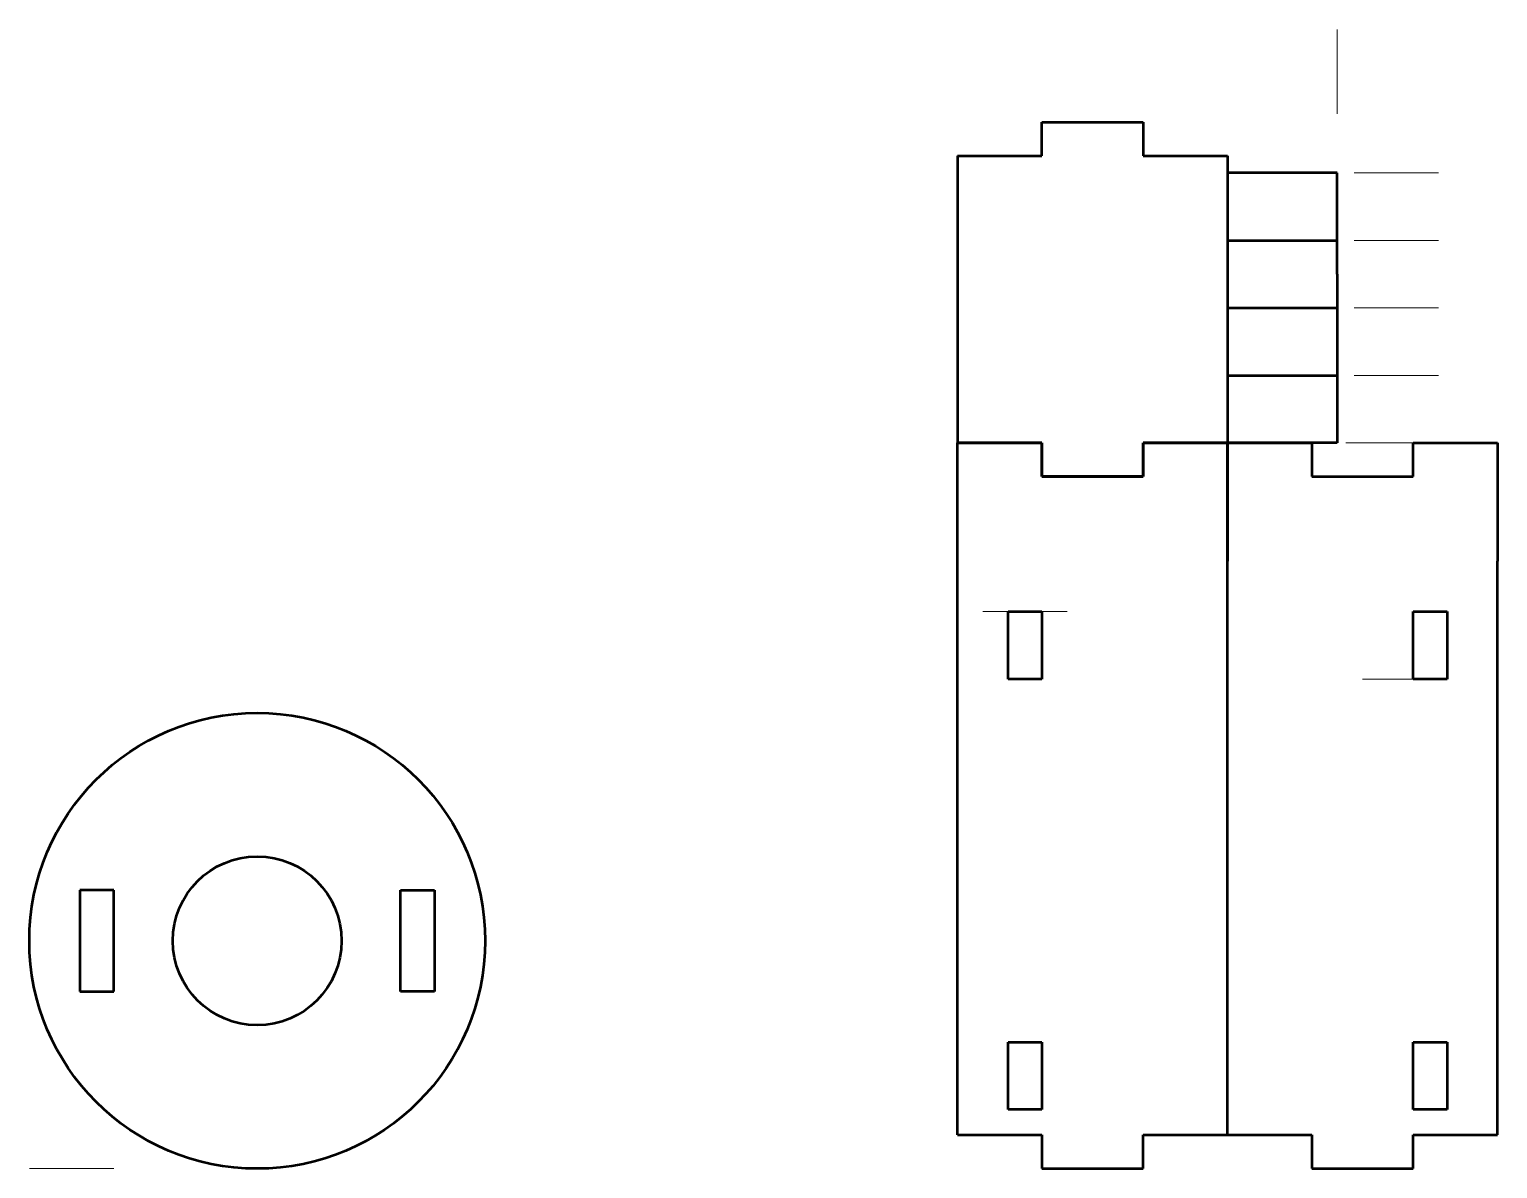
# Model space of a CAD drawing. Header units: millimetres. Extents: x 0 to 174, y 0 to 135.
import ezdxf

# ---------------------------------------------------------------- set-up
doc = ezdxf.new("R2010")
doc.units = ezdxf.units.MM
doc.layers.get('0').update_dxf_attribs({"linetype": 'CONTINUOUS', "lineweight": 50})
doc.layers.add('costruzione', color=7, linetype='CONTINUOUS', lineweight=0, plot=False)

msp = doc.modelspace()

# ---------------------------------------------------------------- linework, layer by layer
for p, q in [((120, 120), (120, 124)), ((120, 124), (132, 124)), ((132, 124), (132, 120)), ((110, 120), (110, 86)), ((110, 120), (120, 120)), ((132, 120), (142, 120)), ((142, 120), (142, 86)), ((155, 118), (142, 118)), ((155, 106), (155, 118)), ((142, 110), (155, 110)), ((155, 106), (155, 96)), ((142, 102), (155, 102)), ((155, 96), (155, 86)), ((142, 94), (155, 94)), ((110, 72), (110, 86)), ((110, 86), (120, 86)), ((120, 86), (110, 86)), ((120, 86), (120, 82)), ((120, 82), (120, 86)), ((132, 82), (132, 86)), ((132, 86), (142, 86)), ((142, 86), (132, 86)), ((132, 86), (132, 82)), ((142, 86), (142, 72)), ((142, 72), (142, 86)), ((142, 86), (152, 86)), ((155, 86), (142, 86)), ((152, 86), (152, 82)), ((164, 82), (164, 86)), ((164, 86), (174, 86)), ((174, 86), (174, 72)), ((120, 82), (132, 82)), ((132, 82), (120, 82)), ((152, 82), (164, 82)), ((110, 4), (110, 72)), ((142, 4), (142, 72)), ((142, 4), (142, 72)), ((174, 4), (174, 72)), ((116, 58), (116, 66)), ((116, 66), (120, 66)), ((120, 66), (120, 58)), ((164, 58), (164, 66)), ((164, 66), (168, 66)), ((168, 66), (168, 58)), ((120, 58), (116, 58)), ((168, 58), (164, 58)), ((6, 33), (6, 21)), ((10, 33), (6, 33)), ((10, 21), (10, 33)), ((44, 33), (48, 33)), ((44, 21), (44, 33)), ((48, 33), (48, 21)), ((6, 21), (10, 21)), ((48, 21), (44, 21)), ((116, 7), (116, 15)), ((116, 15), (120, 15)), ((120, 15), (120, 7)), ((164, 7), (164, 15)), ((164, 15), (168, 15)), ((168, 15), (168, 7)), ((117, 7), (116, 7)), ((120, 7), (117, 7)), ((168, 7), (164, 7)), ((110, 4), (120, 4)), ((120, 4), (120, 0)), ((132, 0), (132, 4)), ((132, 4), (142, 4)), ((142, 4), (152, 4)), ((152, 4), (152, 0)), ((164, 0), (164, 4)), ((164, 4), (174, 4)), ((120, 0), (132, 0)), ((152, 0), (164, 0))]:
    msp.add_line(p, q)
for radius in [27, 10]:
    msp.add_circle((27, 27), radius)
at = {"layer": 'costruzione'}
for p, q in [((155, 125), (155, 135)), ((157, 118), (167, 118)), ((157, 110), (167, 110)), ((157, 102), (167, 102)), ((157, 94), (167, 94)), ((156, 86), (166, 86)), ((113, 66), (123, 66)), ((158, 58), (168, 58)), ((0, 0), (10, 0))]:
    msp.add_line(p, q, dxfattribs=at)

doc.saveas('drawing.dxf')
